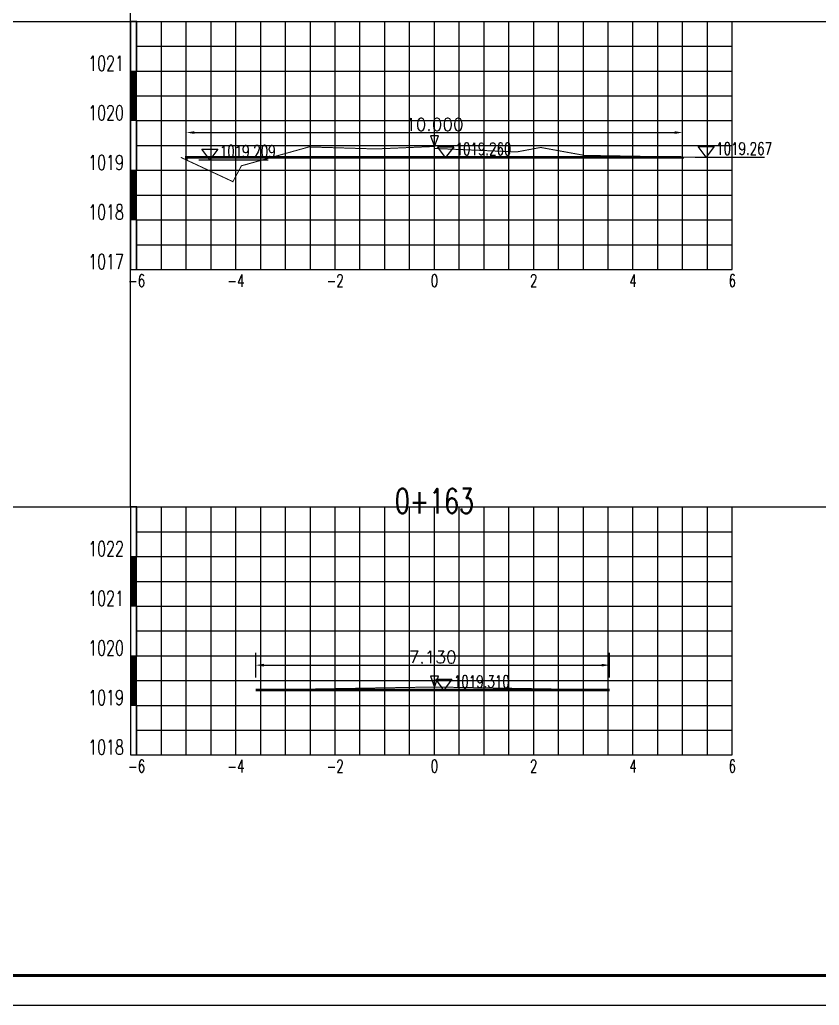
# Model space of a CAD drawing. Extents: x 695776 to 1250176, y 4443437 to 9025597.
# Drawn here: x 720243 to 736352, y 4443437 to 4463304 of the extents above; entities that cross this region are included whole.
import ezdxf
from ezdxf.enums import TextEntityAlignment as Align

# ---------------------------------------------------------------- set-up
doc = ezdxf.new("R2010")
doc.units = 0
doc.header["$LTSCALE"] = 0.5
doc.header["$PDSIZE"] = 0.2
doc.linetypes.add('ACAD_ISO07W100', pattern=[3.5, 0.5, -3])
doc.linetypes.add('CENTER2', pattern=[28.575, 19.05, -3.175, 3.175, -3.175])
doc.layers.get('0').update_dxf_attribs({"linetype": 'CONTINUOUS'})
doc.layers.get('Defpoints').update_dxf_attribs({"linetype": 'CONTINUOUS'})
for name, color, linetype in [('KEDU', 7, 'CONTINUOUS'), ('MIGE', 4, 'ACAD_ISO07W100'), ('MIGE1', 11, 'CONTINUOUS'), ('SANJIAO', 212, 'CONTINUOUS'), ('SHEJI', 1, 'CONTINUOUS'), ('YUANSHI', 2, 'CONTINUOUS'), ('YUANSHI1', 73, 'CONTINUOUS'), ('ZHOUXIAN', 20, 'CENTER2'), ('图框', 7, 'CONTINUOUS'), ('辅助线', 3, 'CONTINUOUS')]:
    doc.layers.add(name, color=color, linetype=linetype)
doc.styles.get("Standard").update_dxf_attribs({"font": 'rs.shx', "bigfont": 'hztxt.shx'})
doc.dimstyles.get("Standard").update_dxf_attribs({"dimtxt": 0.18, "dimasz": 0.18, "dimexe": 0.18, "dimexo": 0.0625, "dimgap": 0.09, "dimtad": 0, "dimtih": 1, "dimtoh": 1, "dimdec": 4, "dimzin": 0, "dimdsep": 46, "dimtxsty": 'Standard', "dimcen": 0.09, "dimadec": 0, "dimazin": 0, "dimtfac": 1, "dimtdec": 4, "dimtofl": 0, "dimtmove": 0, "dimatfit": 3, "dimfxl": 0, "dimtolj": 1, "dimtzin": 0, "dimarcsym": 0})

# ---------------------------------------------------------------- blocks, each defined once
blk = doc.blocks.new('zhunghao')
blk.add_lwpolyline([(0, 0), (0.326, 0.863), (-0.326, 0.863), (0, 0)])
blk = doc.blocks.new('ele_sym08')
blk.add_line((0, 0), (5.597, 0))
blk.add_lwpolyline([(0.901, -0.002), (0.249, 0.861), (1.553, 0.861), (0.901, -0.002)])
at = {"width": 0.7}
blk.add_attdef('ELEVAT', (1.703, 0.181), '', height=1, dxfattribs=at)
blk = doc.blocks.new('*D886')
at = {"color": 0, "lineweight": -2}
for p, q in [((723598, 4460779), (723598, 4461279)), ((733598, 4460779), (733598, 4461279)), ((723761, 4461029), (733436, 4461029))]:
    blk.add_line(p, q, dxfattribs=at)
at = {"color": 0}
for points in [[(723761, 4461056), (723761, 4461002), (723598, 4461029)], [(733436, 4461056), (733436, 4461002), (733598, 4461029)]]:
    blk.add_solid(points, dxfattribs=at)
at = {"layer": 'Defpoints', "color": 0}
for p in [(733598, 4461029), (723598, 4460529), (733598, 4460529)]:
    blk.add_point(p, dxfattribs=at)
at = {"color": 0, "insert": (728598, 4461191), "char_height": 250, "attachment_point": 5}
blk.add_mtext('\\A1;10.000', dxfattribs=at)
blk = doc.blocks.new('bc1_100')
blk.add_lwpolyline([(0.064, 1), (-0.063, 1), (-0.063, 0), (0.064, 0)], close=True)
at = {"width": 0.7}
blk.add_attdef('BC', text='', height=0.3, dxfattribs=at).set_placement((-0.193, 0.007), align=Align.RIGHT)
blk = doc.blocks.new('bc0_100')
for p, q in [((-0.063, 1), (-0.063, 0)), ((0.063, 0), (0.063, 1))]:
    blk.add_line(p, q)
at = {"const_width": 0.126}
blk.add_lwpolyline([(0, 1), (0, 0)], dxfattribs=at)
at = {"width": 0.7}
blk.add_attdef('BC', text='', height=0.3, dxfattribs=at).set_placement((-0.193, 0.007), align=Align.RIGHT)
blk = doc.blocks.new('*D894')
at = {"color": 0, "lineweight": -2}
for p, q in [((724998, 4450043), (724998, 4450543)), ((732128, 4450043), (732128, 4450543)), ((725161, 4450293), (731966, 4450293))]:
    blk.add_line(p, q, dxfattribs=at)
at = {"color": 0}
for points in [[(725161, 4450320), (725161, 4450266), (724998, 4450293)], [(731966, 4450320), (731966, 4450266), (732128, 4450293)]]:
    blk.add_solid(points, dxfattribs=at)
at = {"layer": 'Defpoints', "color": 0}
for p in [(732128, 4450293), (724998, 4449793), (732128, 4449793)]:
    blk.add_point(p, dxfattribs=at)
at = {"color": 0, "insert": (728563, 4450455), "char_height": 250, "attachment_point": 5}
blk.add_mtext('\\A1;7.130', dxfattribs=at)

msp = doc.modelspace()

# ---------------------------------------------------------------- linework, layer by layer
at = {"layer": 'MIGE', "linetype": 'Continuous'}
for p, q in [((723098.3599, 4458268.9282), (723098.3599, 4463268.9282)), ((724098.3599, 4458268.9282), (724098.3599, 4463268.9282)), ((725098.3599, 4458268.9282), (725098.3599, 4463268.9282)), ((726098.3599, 4458268.9282), (726098.3599, 4463268.9282)), ((727098.3599, 4458268.9282), (727098.3599, 4463268.9282)), ((728098.3599, 4458268.9282), (728098.3599, 4463268.9282)), ((729098.3599, 4458268.9282), (729098.3599, 4463268.9282)), ((730098.3599, 4458268.9282), (730098.3599, 4463268.9282)), ((731098.3599, 4458268.9282), (731098.3599, 4463268.9282)), ((732098.3599, 4458268.9282), (732098.3599, 4463268.9282)), ((733098.3599, 4458268.9282), (733098.3599, 4463268.9282)), ((734098.3599, 4458268.9282), (734098.3599, 4463268.9282)), ((722598.3599, 4462768.9282), (734598.3599, 4462768.9282)), ((722598.3599, 4461768.9282), (734598.3599, 4461768.9282)), ((722598.3599, 4460768.9282), (734598.3599, 4460768.9282)), ((722598.3599, 4459768.9282), (734598.3599, 4459768.9282)), ((722598.3599, 4458768.9282), (734598.3599, 4458768.9282)), ((723098.3599, 4448482.6445), (723098.3599, 4453482.6445)), ((724098.3599, 4448482.6445), (724098.3599, 4453482.6445)), ((725098.3599, 4448482.6445), (725098.3599, 4453482.6445)), ((726098.3599, 4448482.6445), (726098.3599, 4453482.6445)), ((727098.3599, 4448482.6445), (727098.3599, 4453482.6445)), ((728098.3599, 4448482.6445), (728098.3599, 4453482.6445)), ((729098.3599, 4448482.6445), (729098.3599, 4453482.6445)), ((730098.3599, 4448482.6445), (730098.3599, 4453482.6445)), ((731098.3599, 4448482.6445), (731098.3599, 4453482.6445)), ((732098.3599, 4448482.6445), (732098.3599, 4453482.6445)), ((733098.3599, 4448482.6445), (733098.3599, 4453482.6445)), ((734098.3599, 4448482.6445), (734098.3599, 4453482.6445)), ((722598.3599, 4452982.6445), (734598.3599, 4452982.6445)), ((722598.3599, 4451982.6445), (734598.3599, 4451982.6445)), ((722598.3599, 4450982.6445), (734598.3599, 4450982.6445)), ((722598.3599, 4449982.6445), (734598.3599, 4449982.6445)), ((722598.3599, 4448982.6445), (734598.3599, 4448982.6445))]:
    msp.add_line(p, q, dxfattribs=at)
at = {"layer": 'MIGE1'}
for p, q in [((722598.3599, 4463268.9282), (734598.3599, 4463268.9282)), ((722598.3599, 4458268.9282), (722598.3599, 4463268.9282)), ((723598.3599, 4458268.9282), (723598.3599, 4463268.9282)), ((724598.3599, 4458268.9282), (724598.3599, 4463268.9282)), ((725598.3599, 4458268.9282), (725598.3599, 4463268.9282)), ((726598.3599, 4458268.9282), (726598.3599, 4463268.9282)), ((727598.3599, 4458268.9282), (727598.3599, 4463268.9282)), ((728598.3599, 4458268.9282), (728598.3599, 4463268.9282)), ((729598.3599, 4458268.9282), (729598.3599, 4463268.9282)), ((730598.3599, 4458268.9282), (730598.3599, 4463268.9282)), ((731598.3599, 4458268.9282), (731598.3599, 4463268.9282)), ((732598.3599, 4458268.9282), (732598.3599, 4463268.9282)), ((733598.3599, 4458268.9282), (733598.3599, 4463268.9282)), ((734598.3599, 4458268.9282), (734598.3599, 4463268.9282)), ((722598.3599, 4462268.9282), (734598.3599, 4462268.9282)), ((722598.3599, 4461268.9282), (734598.3599, 4461268.9282)), ((722598.3599, 4460268.9282), (734598.3599, 4460268.9282)), ((722598.3599, 4459268.9282), (734598.3599, 4459268.9282)), ((722598.3599, 4458268.9282), (734598.3599, 4458268.9282)), ((722598.3599, 4453482.6445), (734598.3599, 4453482.6445)), ((722598.3599, 4448482.6445), (722598.3599, 4453482.6445)), ((723598.3599, 4448482.6445), (723598.3599, 4453482.6445)), ((724598.3599, 4448482.6445), (724598.3599, 4453482.6445)), ((725598.3599, 4448482.6445), (725598.3599, 4453482.6445)), ((726598.3599, 4448482.6445), (726598.3599, 4453482.6445)), ((727598.3599, 4448482.6445), (727598.3599, 4453482.6445)), ((728598.3599, 4448482.6445), (728598.3599, 4453482.6445)), ((729598.3599, 4448482.6445), (729598.3599, 4453482.6445)), ((730598.3599, 4448482.6445), (730598.3599, 4453482.6445)), ((731598.3599, 4448482.6445), (731598.3599, 4453482.6445)), ((732598.3599, 4448482.6445), (732598.3599, 4453482.6445)), ((733598.3599, 4448482.6445), (733598.3599, 4453482.6445)), ((734598.3599, 4448482.6445), (734598.3599, 4453482.6445)), ((722598.3599, 4452482.6445), (734598.3599, 4452482.6445)), ((722598.3599, 4451482.6445), (734598.3599, 4451482.6445)), ((722598.3599, 4450482.6445), (734598.3599, 4450482.6445)), ((722598.3599, 4449482.6445), (734598.3599, 4449482.6445)), ((722598.3599, 4448482.6445), (734598.3599, 4448482.6445))]:
    msp.add_line(p, q, dxfattribs=at)
at = {"layer": 'SHEJI', "const_width": 50}
for points in [[(723598.3599, 4460477.5949), (723598.3599, 4460528.9282), (725316.7809, 4460528.9282), (728598.3599, 4460528.9282), (733598.3599, 4460528.9282), (733598.3599, 4460535.6509)], [(724998.3599, 4449792.6445), (728598.3599, 4449792.6445), (732128.3599, 4449792.6445)]]:
    msp.add_lwpolyline(points, dxfattribs=at)
at = {"layer": 'YUANSHI', "const_width": 20}
for points in [[(725316.7809, 4460528.9282), (726068.3599, 4460738.9282), (727418.3599, 4460698.9282), (728598.3599, 4460748.9282), (728598.3599, 4460708.9282), (730258.3599, 4460638.9282), (730738.3599, 4460728.9282), (731618.3599, 4460568.9282), (733598.3599, 4460535.6509)], [(723488.3599, 4460528.9282), (723598.3599, 4460477.5949)], [(733598.3599, 4460535.6509), (733998.3599, 4460528.9282)], [(724998.3599, 4449792.6445), (728598.3599, 4449852.6445), (732128.3599, 4449792.6445)]]:
    msp.add_lwpolyline(points, dxfattribs=at)
at = {"layer": 'YUANSHI1', "const_width": 20}
msp.add_lwpolyline([(723598.3599, 4460477.5949), (724538.3599, 4460038.9282), (724708.3599, 4460358.9282), (725316.7809, 4460528.9282)], dxfattribs=at)
at = {"layer": 'ZHOUXIAN'}
for p, q in [((728598.3599, 4459538.9282), (728598.3599, 4461248.9282)), ((728598.3599, 4449292.6445), (728598.3599, 4450352.6445))]:
    msp.add_line(p, q, dxfattribs=at)
at = {"layer": '图框', "linetype": 'Continuous', "lineweight": -2, "flags": 128}
msp.add_lwpolyline([(702060.3742, 4479076.8735), (702060.3742, 4443436.8735), (752460.3742, 4443436.8735), (752460.3742, 4479076.8735), (702060.3742, 4479076.8735)], dxfattribs=at)
at = {"layer": '图框', "linetype": 'Continuous', "lineweight": 60, "flags": 128}
msp.add_lwpolyline([(705060.3742, 4478476.8735), (751860.3742, 4478476.8735), (751860.3742, 4444036.8735), (705060.3742, 4444036.8735), (705060.3742, 4478476.8735)], dxfattribs=at)
at = {"layer": '辅助线'}
for points in [[(722472.1643, 4453482.6445), (722472.1643, 4473865.1929)], [(707431.6939, 4463268.9282), (749887.0355, 4463268.9282)], [(707431.6939, 4453482.6445), (749437.0154, 4453482.6445)]]:
    msp.add_lwpolyline(points, dxfattribs=at)

# ---------------------------------------------------------------- block references
at = {"xscale": 250, "yscale": 250, "zscale": 250}
for p, values in [((723848.3599, 4460477.5949), {'ELEVAT': '1019.209'}), ((728598.3599, 4460528.9282), {'ELEVAT': '1019.260'}), ((733848.3599, 4460535.6509), {'ELEVAT': '1019.267'}), ((728563.3599, 4449792.6445), {'ELEVAT': '1019.310'})]:
    msp.add_blockref('ele_sym08', p, dxfattribs=at).add_auto_attribs(values)
at = {"layer": 'KEDU', "xscale": 1000, "yscale": 1000, "zscale": 1000}
for name, p, values in [('bc1_100', (722535.1119, 4462268.9282), {'BC': '1021'}), ('bc0_100', (722535.1119, 4461268.9282), {'BC': '1020'}), ('bc1_100', (722535.1119, 4460268.9282), {'BC': '1019'}), ('bc0_100', (722535.1119, 4459268.9282), {'BC': '1018'}), ('bc1_100', (722535.1119, 4458268.9282), {'BC': '1017'}), ('bc1_100', (722535.1119, 4452482.6445), {'BC': '1022'}), ('bc0_100', (722535.1119, 4451482.6445), {'BC': '1021'}), ('bc1_100', (722535.1119, 4450482.6445), {'BC': '1020'}), ('bc0_100', (722535.1119, 4449482.6445), {'BC': '1019'}), ('bc1_100', (722535.1119, 4448482.6445), {'BC': '1018'})]:
    msp.add_blockref(name, p, dxfattribs=at).add_auto_attribs(values)
at = {"layer": 'SANJIAO', "xscale": 250, "yscale": 250, "zscale": 250}
for p in [(728598.3599, 4460748.9282), (728598.3599, 4449852.6445)]:
    msp.add_blockref('zhunghao', p, dxfattribs=at)

# ---------------------------------------------------------------- texts
at = {"width": 0.7}
msp.add_text('0+163', height=500, dxfattribs=at).set_placement((728598.3599, 4453352.6445), align=Align.CENTER)
at = {"layer": 'KEDU', "width": 0.7}
for s, p in [('-6', (722598.3599, 4457918.9282)), ('-4', (724598.3599, 4457918.9282)), ('-2', (726598.3599, 4457918.9282)), ('0', (728598.3599, 4457918.9282)), ('0', (728598.3599, 4457918.9282)), ('2', (730598.3599, 4457918.9282)), ('4', (732598.3599, 4457918.9282)), ('6', (734598.3599, 4457918.9282)), ('-6', (722598.3599, 4448132.6445)), ('-4', (724598.3599, 4448132.6445)), ('-2', (726598.3599, 4448132.6445)), ('0', (728598.3599, 4448132.6445)), ('0', (728598.3599, 4448132.6445)), ('2', (730598.3599, 4448132.6445)), ('4', (732598.3599, 4448132.6445)), ('6', (734598.3599, 4448132.6445))]:
    msp.add_text(s, height=250, dxfattribs=at).set_placement(p, align=Align.CENTER)

# ---------------------------------------------------------------- dimensions: what is measured, and where the dimension line sits
for base, p1, p2, picture, middle in [((733598.3599, 4461028.9282), (723598.3599, 4460528.9282), (733598.3599, 4460528.9282), '*D886', (728598.3599, 4461191.4282)), ((732128.3599, 4450292.6445), (724998.3599, 4449792.6445), (732128.3599, 4449792.6445), '*D894', (728563.3599, 4450455.1445))]:
    dim = msp.add_linear_dim(base=base, p1=p1, p2=p2, dimstyle='Standard', override={"dimtxt": 250, "dimasz": 162.5, "dimexe": 250, "dimexo": 250, "dimgap": 37.5, "dimtad": 1, "dimtih": 0, "dimtoh": 0, "dimdec": 3, "dimlfac": 0.001})
    dim.commit()
    dim.dimension.update_dxf_attribs({"geometry": picture, "text_midpoint": middle})

doc.saveas('drawing.dxf')
